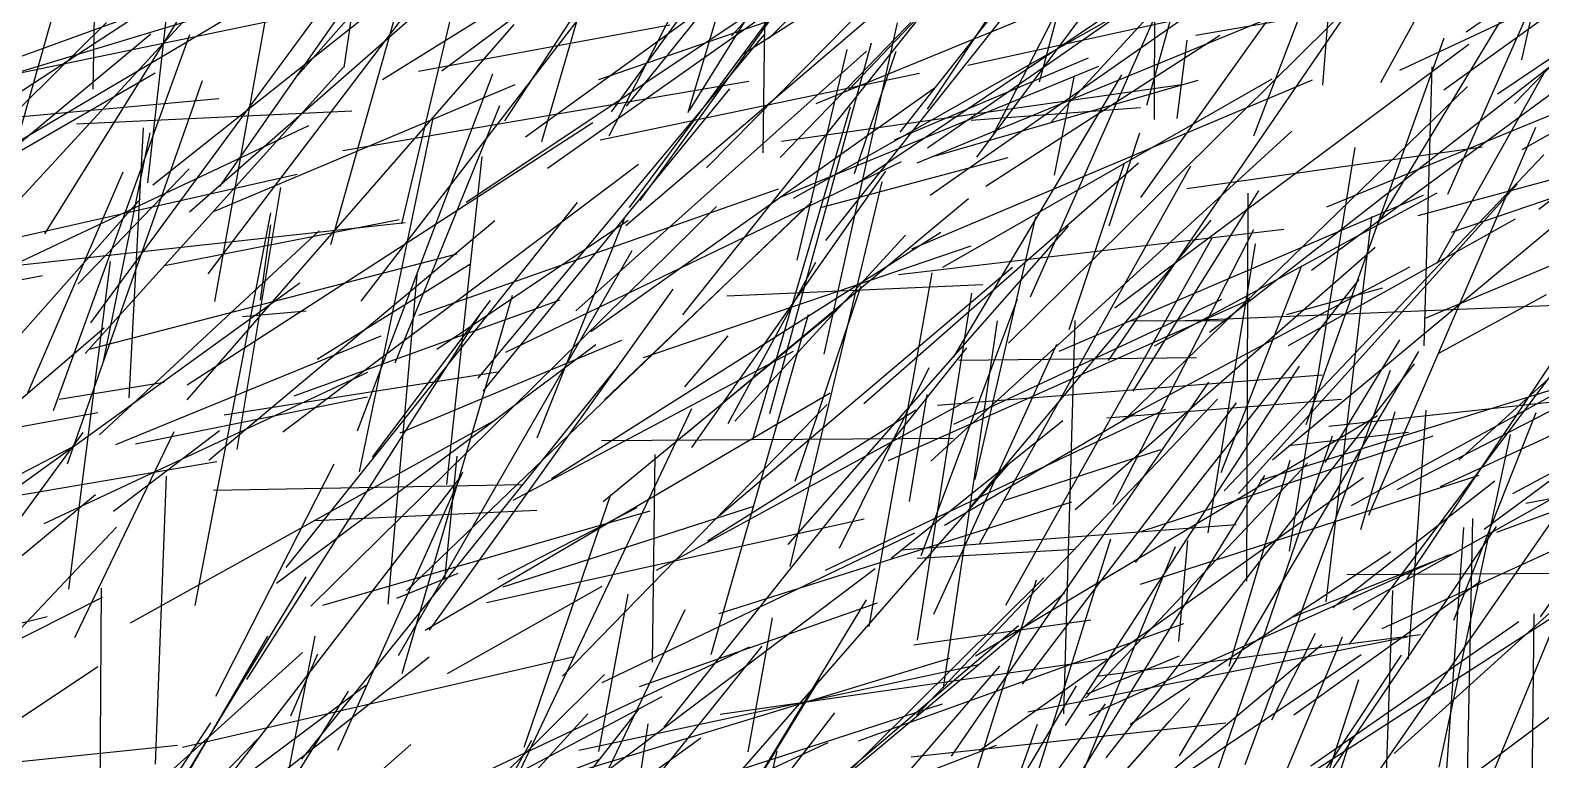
# Model space of a CAD drawing. Header units: metres. Extents: x 0 to 1019, y 0 to 619.
# Drawn here: x 517.8 to 592.2, y 285.3 to 321.2 of the extents above; entities that cross this region are included whole.
import ezdxf

# ---------------------------------------------------------------- set-up
doc = ezdxf.new("R2010")
doc.units = ezdxf.units.M

msp = doc.modelspace()

# ---------------------------------------------------------------- linework, layer by layer
at = {"color": 67}
for p, q in [((533.234, 319.372), (536.176, 339.105)), ((561.447, 314.671), (579.566, 322.13)), ((563.501, 304.962), (575.213, 305.088)), ((586.36, 276.297), (594.263, 295.406))]:
    msp.add_line(p, q, dxfattribs=at)
at = {"color": 131}
msp.add_line((567.473, 318.653), (572.765, 338.429), dxfattribs=at)
at = {"color": 190}
msp.add_line((590.864, 317.597), (610.009, 337.46), dxfattribs=at)
at = {"color": 86}
for p, q in [((530.853, 318.85), (546.369, 336.534)), ((534.074, 307.868), (547.362, 325.112)), ((560.045, 300.018), (577.865, 307.959))]:
    msp.add_line(p, q, dxfattribs=at)
at = {"color": 137}
for p, q in [((552.32, 320.922), (565.989, 336.099)), ((533.098, 280.345), (545.835, 285.316))]:
    msp.add_line(p, q, dxfattribs=at)
at = {"color": 166}
for p, q in [((560.616, 316.176), (576.155, 335.873)), ((560.179, 295.21), (568.627, 301.995)), ((509.587, 284.397), (525.03, 286.003))]:
    msp.add_line(p, q, dxfattribs=at)
at = {"color": 152}
for p, q in [((572.76, 317.514), (577.941, 336.159)), ((538.056, 319.204), (549.413, 327.666))]:
    msp.add_line(p, q, dxfattribs=at)
at = {"color": 198}
for p, q in [((573.147, 316.798), (573.168, 336.092)), ((536.916, 307.181), (554.624, 313.385)), ((510.803, 289.899), (520.995, 298.348))]:
    msp.add_line(p, q, dxfattribs=at)
at = {"color": 195}
for p, q in [((542.974, 315.718), (548.487, 334.713)), ((578.358, 299.054), (593.892, 303.874))]:
    msp.add_line(p, q, dxfattribs=at)
at = {"color": 176}
for p, q in [((550.175, 317.145), (555.527, 335.055)), ((565.174, 316.021), (568.679, 322.822)), ((522.648, 303.107), (523.364, 316.395)), ((570.762, 285.377), (585.946, 304.78))]:
    msp.add_line(p, q, dxfattribs=at)
at = {"color": 204}
msp.add_line((578.025, 315.995), (585.409, 335.204), dxfattribs=at)
at = {"color": 159}
for p, q in [((520.884, 318.302), (521.173, 334.667)), ((537.437, 291.658), (549.44, 308.448))]:
    msp.add_line(p, q, dxfattribs=at)
at = {"color": 255}
for p, q in [((550.239, 317.249), (561.073, 334.668)), ((516.574, 318.962), (532.088, 322.173))]:
    msp.add_line(p, q, dxfattribs=at)
at = {"color": 246}
for p, q in [((584.29, 318.619), (592.627, 333.892)), ((547.136, 317.467), (556.727, 329.335)), ((574.334, 291.111), (574.785, 296.08))]:
    msp.add_line(p, q, dxfattribs=at)
at = {"color": 3}
for p, q in [((551.081, 314.427), (569.554, 333.161)), ((586.115, 312.074), (602.037, 316.398))]:
    msp.add_line(p, q, dxfattribs=at)
at = {"color": 184}
for p, q in [((552.867, 320.018), (571.457, 331.921)), ((533.997, 299.455), (537.602, 316.781))]:
    msp.add_line(p, q, dxfattribs=at)
at = {"color": 148}
for p, q in [((516.177, 312.361), (521.655, 331.684)), ((550.366, 300.657), (559.918, 314.267)), ((545.942, 289.095), (561.346, 296.456))]:
    msp.add_line(p, q, dxfattribs=at)
at = {"color": 170}
for p, q in [((554.709, 314.931), (569.214, 329.962)), ((563.257, 305.115), (571.535, 319.002)), ((514.222, 296.602), (531.061, 308.761))]:
    msp.add_line(p, q, dxfattribs=at)
at = {"color": 178}
for p, q in [((584.171, 311.712), (595.029, 329.682)), ((572.457, 293.928), (589.126, 299.294))]:
    msp.add_line(p, q, dxfattribs=at)
at = {"color": 141}
for p, q in [((513.745, 309.063), (532.016, 328.911)), ((583.701, 297.33), (591.921, 316.431)), ((542.106, 285.9), (546.37, 298.351))]:
    msp.add_line(p, q, dxfattribs=at)
at = {"color": 186}
for p, q in [((535.135, 318.781), (551.271, 328.822)), ((532.192, 292.903), (548.314, 297.542))]:
    msp.add_line(p, q, dxfattribs=at)
at = {"color": 163}
msp.add_line((541.149, 316.734), (549.461, 329.416), dxfattribs=at)
at = {"color": 8}
for p, q in [((572.473, 312.959), (584.093, 329.258)), ((513.731, 308.209), (518.383, 309.134))]:
    msp.add_line(p, q, dxfattribs=at)
at = {"color": 201}
msp.add_line((587.391, 318.266), (602.655, 329.287), dxfattribs=at)
at = {"color": 83}
for p, q in [((532.593, 310.646), (537.49, 328.077)), ((551.742, 297.321), (566.142, 309.543))]:
    msp.add_line(p, q, dxfattribs=at)
at = {"color": 16}
for p, q in [((553.877, 315.158), (554.031, 328.046)), ((568.932, 306.475), (571.652, 314.614)), ((570.794, 302.117), (582.34, 303.046)), ((546.951, 275.372), (566.44, 291.89))]:
    msp.add_line(p, q, dxfattribs=at)
at = {"color": 133}
for p, q in [((564.387, 314.945), (574.337, 328.32)), ((558.444, 313.637), (578.264, 326.972)), ((538.329, 289.535), (545.946, 293.834))]:
    msp.add_line(p, q, dxfattribs=at)
at = {"color": 81}
for p, q in [((554.171, 320.816), (561.136, 327.8)), ((550.012, 303.643), (552.154, 306.159)), ((564.525, 285.749), (583.432, 299.178))]:
    msp.add_line(p, q, dxfattribs=at)
at = {"color": 13}
for p, q in [((558.068, 318.257), (567.31, 327.958)), ((562.723, 309.536), (578.927, 318.803)), ((576.573, 298.526), (592.304, 315.071))]:
    msp.add_line(p, q, dxfattribs=at)
at = {"color": 218}
msp.add_line((568.041, 316.651), (578.286, 327.823), dxfattribs=at)
at = {"color": 123}
for p, q in [((585.217, 319.23), (603.724, 327.9)), ((516.42, 314.753), (523.934, 319.104)), ((563.139, 285.465), (575.814, 303.876)), ((547.782, 288.891), (559.505, 293.014))]:
    msp.add_line(p, q, dxfattribs=at)
at = {"color": 59}
msp.add_line((591.223, 319.741), (593.051, 327.775), dxfattribs=at)
at = {"color": 36}
msp.add_line((527.116, 313.503), (536.609, 327.107), dxfattribs=at)
at = {"color": 73}
for p, q in [((546.287, 315.999), (551.846, 326.765)), ((517.187, 316.936), (527.078, 317.845)), ((560.646, 295.623), (577.156, 296.863))]:
    msp.add_line(p, q, dxfattribs=at)
at = {"color": 95}
for p, q in [((547.285, 312.475), (557.713, 326.538)), ((561.45, 295.214), (569.241, 295.656))]:
    msp.add_line(p, q, dxfattribs=at)
at = {"color": 203}
for p, q in [((547.808, 312.813), (558.13, 327.124)), ((581.726, 301.714), (595.841, 303.249)), ((540.368, 274.177), (553.82, 290.879))]:
    msp.add_line(p, q, dxfattribs=at)
at = {"color": 20}
for p, q in [((567.035, 308.073), (575.509, 327.167)), ((531.792, 297.064), (542.724, 297.579))]:
    msp.add_line(p, q, dxfattribs=at)
at = {"color": 132}
for p, q in [((543.26, 314.415), (560.132, 326.321)), ((527.968, 300.56), (530.131, 313.462)), ((518.78, 277.348), (534.311, 288.964)), ((550.231, 267.418), (554.565, 285.711))]:
    msp.add_line(p, q, dxfattribs=at)
at = {"color": 120}
for p, q in [((562.098, 313.087), (580.853, 326.203)), ((571.936, 287.044), (584.784, 295.545))]:
    msp.add_line(p, q, dxfattribs=at)
at = {"color": 130}
for p, q in [((590.022, 318.07), (601.884, 326.029)), ((532.934, 285.755), (539.09, 299.464))]:
    msp.add_line(p, q, dxfattribs=at)
at = {"color": 140}
for p, q in [((514.265, 316.195), (527.833, 325.074)), ((588.41, 277.949), (588.814, 297.166))]:
    msp.add_line(p, q, dxfattribs=at)
at = {"color": 233}
for p, q in [((518.51, 311.178), (527.507, 325.634)), ((564.099, 297.745), (575.932, 311.854)), ((520.756, 277.229), (537.429, 290.357))]:
    msp.add_line(p, q, dxfattribs=at)
at = {"color": 70}
for p, q in [((523.816, 313.586), (538.617, 325.334)), ((531.601, 292.851), (551.566, 312.525))]:
    msp.add_line(p, q, dxfattribs=at)
at = {"color": 42}
msp.add_line((526.876, 307.848), (530.009, 325.324), dxfattribs=at)
at = {"color": 4}
msp.add_line((549.921, 307.191), (564.456, 325.463), dxfattribs=at)
at = {"color": 129}
msp.add_line((556.489, 317.589), (574.833, 325.121), dxfattribs=at)
at = {"color": 208}
for p, q in [((561.964, 317.319), (567.483, 325.63)), ((581.551, 299.916), (585.217, 305.956)), ((579.734, 300.758), (585.646, 301.414)), ((549.494, 277.571), (556.641, 289.237))]:
    msp.add_line(p, q, dxfattribs=at)
at = {"color": 134}
for p, q in [((565.953, 305.79), (585.609, 325.241)), ((551.132, 296.062), (561.394, 302.516))]:
    msp.add_line(p, q, dxfattribs=at)
at = {"color": 90}
msp.add_line((525.621, 312.267), (539.363, 324.283), dxfattribs=at)
at = {"color": 212}
for p, q in [((561.96, 315.404), (574.987, 324.47)), ((519.688, 293.687), (521.737, 309.814)), ((540.165, 283.766), (548.894, 288.406))]:
    msp.add_line(p, q, dxfattribs=at)
at = {"color": 138}
for p, q in [((570.87, 304.948), (584.59, 324.93)), ((590.782, 298.393), (601.418, 304.105))]:
    msp.add_line(p, q, dxfattribs=at)
at = {"color": 230}
msp.add_line((520.776, 306.797), (533.569, 324.205), dxfattribs=at)
at = {"color": 177}
msp.add_line((526.542, 309.212), (537.648, 323.831), dxfattribs=at)
at = {"color": 98}
for p, q in [((563.957, 319.483), (582.837, 323.617)), ((519.623, 299.852), (526.27, 318.719)), ((545.776, 285.694), (547.233, 293.436))]:
    msp.add_line(p, q, dxfattribs=at)
at = {"color": 192}
for p, q in [((575.175, 320.949), (591.43, 323.774)), ((569.226, 297.613), (584.006, 310.526)), ((584.936, 285.598), (598.879, 298.189)), ((518.928, 270.532), (536.529, 286.04))]:
    msp.add_line(p, q, dxfattribs=at)
at = {"color": 153}
for p, q in [((580.869, 309.389), (600.573, 323.916)), ((574.255, 316.848), (574.756, 320.707))]:
    msp.add_line(p, q, dxfattribs=at)
at = {"color": 26}
for p, q in [((581.434, 318.495), (581.893, 324.225)), ((555.368, 312.936), (572.001, 322.346)), ((581.596, 293.065), (583.838, 312.037)), ((553.138, 285.678), (554.335, 292.269))]:
    msp.add_line(p, q, dxfattribs=at)
at = {"color": 158}
for p, q in [((587.581, 313.136), (592.512, 324.274)), ((543.445, 284.319), (563.062, 290.283))]:
    msp.add_line(p, q, dxfattribs=at)
at = {"color": 194}
for p, q in [((588.489, 321.126), (592.376, 323.822)), ((579.659, 307.214), (584.39, 308.523)), ((561.157, 285.432), (576.652, 287.098))]:
    msp.add_line(p, q, dxfattribs=at)
at = {"color": 202}
for p, q in [((592.057, 312.394), (607.318, 324.137)), ((556.754, 312.488), (565.939, 314.932)), ((577.681, 294.073), (577.756, 313.183))]:
    msp.add_line(p, q, dxfattribs=at)
at = {"color": 193}
for p, q in [((511.166, 317.317), (530.127, 323.05)), ((580.609, 301.797), (587.408, 320.828)), ((560.776, 274.439), (569.292, 288.924))]:
    msp.add_line(p, q, dxfattribs=at)
at = {"color": 139}
for p, q in [((511.357, 312.261), (529.71, 323.131)), ((536.001, 301.383), (546.921, 305.945)), ((579.994, 287.497), (589.2, 294.093))]:
    msp.add_line(p, q, dxfattribs=at)
at = {"color": 239}
for p, q in [((542.176, 315.959), (552.099, 323.14)), ((550.254, 272.181), (565.517, 289.898))]:
    msp.add_line(p, q, dxfattribs=at)
at = {"color": 244}
for p, q in [((556.958, 310.849), (566.946, 323.431)), ((569.923, 287.475), (587.622, 295.376))]:
    msp.add_line(p, q, dxfattribs=at)
at = {"color": 245}
for p, q in [((505.372, 315.596), (524.911, 322.67)), ((562.798, 296.838), (572.189, 302.342))]:
    msp.add_line(p, q, dxfattribs=at)
at = {"color": 2}
msp.add_line((523.569, 313.68), (524.586, 322.739), dxfattribs=at)
at = {"color": 88}
for p, q in [((539.252, 312.733), (553.949, 322.527)), ((574.379, 285.474), (586.148, 305.392)), ((561.75, 273.621), (573.879, 287.199))]:
    msp.add_line(p, q, dxfattribs=at)
at = {"color": 89}
msp.add_line((545.785, 318.779), (555.5, 322.115), dxfattribs=at)
at = {"color": 115}
for p, q in [((547.116, 311.594), (560.148, 322.711)), ((582.727, 290.955), (595.414, 307.898))]:
    msp.add_line(p, q, dxfattribs=at)
at = {"color": 107}
msp.add_line((502.076, 302.376), (521.538, 321.586), dxfattribs=at)
at = {"color": 251}
for p, q in [((525.508, 303.012), (541.611, 321.49)), ((557.628, 295.706), (562.037, 304.59)), ((521.171, 276.647), (521.295, 293.73))]:
    msp.add_line(p, q, dxfattribs=at)
at = {"color": 196}
for p, q in [((536.085, 311.668), (538.491, 321.817)), ((554.777, 315.743), (574.608, 318.539))]:
    msp.add_line(p, q, dxfattribs=at)
at = {"color": 124}
for p, q in [((536.905, 319.187), (549.273, 321.471)), ((544.813, 283.705), (559.388, 294.702))]:
    msp.add_line(p, q, dxfattribs=at)
at = {"color": 121}
for p, q in [((546.397, 317.187), (549.633, 321.63)), ((571.938, 306.892), (576.524, 306.909))]:
    msp.add_line(p, q, dxfattribs=at)
at = {"color": 96}
for p, q in [((556.878, 305.259), (560.481, 321.559)), ((534.594, 282.067), (553.199, 290.853))]:
    msp.add_line(p, q, dxfattribs=at)
at = {"color": 101}
for p, q in [((510.56, 310.08), (523.725, 321.028)), ((545.393, 306.37), (562.358, 318.396)), ((520.692, 305.493), (538.8, 310.19))]:
    msp.add_line(p, q, dxfattribs=at)
at = {"color": 142}
msp.add_line((518.933, 302.477), (525.648, 320.987), dxfattribs=at)
at = {"color": 103}
for p, q in [((539.84, 304.066), (553.918, 320.98)), ((531.907, 305.004), (539.421, 309.682)), ((541.599, 284.096), (550.362, 302.578)), ((566.895, 287.652), (585.576, 291.337))]:
    msp.add_line(p, q, dxfattribs=at)
at = {"color": 30}
msp.add_line((554.206, 302.328), (559.206, 320.587), dxfattribs=at)
at = {"color": 249}
for p, q in [((564.829, 313.52), (576.364, 320.963)), ((517.667, 303.347), (522.358, 314.233))]:
    msp.add_line(p, q, dxfattribs=at)
at = {"color": 240}
for p, q in [((544.641, 307.39), (558.965, 320.169)), ((579.79, 295.549), (583.012, 315.428)), ((552.477, 301.955), (560.884, 311.107)), ((535.924, 290.425), (547.429, 310.363)), ((551.315, 290.475), (556.109, 307.21))]:
    msp.add_line(p, q, dxfattribs=at)
at = {"color": 248}
msp.add_line((555.542, 309.875), (558.012, 320.245), dxfattribs=at)
at = {"color": 49}
msp.add_line((558.373, 314.144), (560.416, 320.176), dxfattribs=at)
at = {"color": 223}
for p, q in [((560.336, 315.808), (569.888, 319.839)), ((541.203, 305.358), (560.689, 314.738)), ((528.441, 289.24), (539.978, 307.266))]:
    msp.add_line(p, q, dxfattribs=at)
at = {"color": 227}
msp.add_line((571.189, 307.526), (588.614, 320.515), dxfattribs=at)
at = {"color": 135}
msp.add_line((575.843, 306.33), (593.198, 319.868), dxfattribs=at)
at = {"color": 53}
for p, q in [((520.492, 305.289), (533.208, 319.387)), ((517.04, 309.61), (536.246, 311.728)), ((509.58, 296.995), (526.978, 299.977))]:
    msp.add_line(p, q, dxfattribs=at)
at = {"color": 143}
for p, q in [((545.847, 315.799), (561.564, 319.088)), ((581.63, 312.505), (596.165, 318.476)), ((530.384, 294.749), (544.734, 312.727)), ((575.784, 296.457), (578.114, 310.684)), ((522.006, 300.808), (535.07, 306.159))]:
    msp.add_line(p, q, dxfattribs=at)
at = {"color": 151}
for p, q in [((554.68, 312.973), (570.393, 319.428)), ((512.773, 310.021), (530.925, 314.12)), ((577.606, 285.048), (584.764, 304.466))]:
    msp.add_line(p, q, dxfattribs=at)
at = {"color": 58}
for p, q in [((586.417, 305.66), (586.813, 319.401)), ((561.644, 295.345), (566.401, 307.958)), ((561.284, 274.688), (567.323, 294.137)), ((532.301, 267.996), (547.763, 287.795))]:
    msp.add_line(p, q, dxfattribs=at)
at = {"color": 1}
for p, q in [((591.25, 315.331), (599.096, 319.732)), ((581.916, 292.78), (589.901, 299.015)), ((591.633, 273.708), (591.835, 292.474)), ((562.825, 275.387), (581.382, 290.958)), ((549.667, 283.812), (562.694, 288.035))]:
    msp.add_line(p, q, dxfattribs=at)
at = {"color": 146}
for p, q in [((526.856, 312.292), (541.654, 318.53)), ((582.845, 297.8), (598.496, 306.405)), ((522.972, 300.845), (534.397, 303.151)), ((546.397, 275.067), (548.203, 287.054))]:
    msp.add_line(p, q, dxfattribs=at)
at = {"color": 238}
for p, q in [((533.168, 315.287), (553.158, 318.7)), ((536.105, 289.529), (541.528, 308.156)), ((527.243, 284.014), (538.955, 299.187)), ((551.749, 287.53), (570.785, 290.26))]:
    msp.add_line(p, q, dxfattribs=at)
at = {"color": 71}
for p, q in [((533.896, 301.472), (540.561, 319.049)), ((529.451, 270.27), (545.245, 287.548))]:
    msp.add_line(p, q, dxfattribs=at)
at = {"color": 226}
for p, q in [((561.19, 310.432), (580.915, 318.751)), ((529.122, 307.909), (529.635, 311.625))]:
    msp.add_line(p, q, dxfattribs=at)
at = {"color": 39}
for p, q in [((562.35, 315.01), (575.283, 318.745)), ((548.623, 294.615), (564.226, 303.133)), ((505.919, 279.68), (522.034, 296.739)), ((522.952, 280.426), (531.377, 294.289))]:
    msp.add_line(p, q, dxfattribs=at)
at = {"color": 199}
msp.add_line((568.221, 314.07), (569.183, 318.894), dxfattribs=at)
at = {"color": 214}
msp.add_line((571.813, 302.16), (588.553, 318.428), dxfattribs=at)
at = {"color": 54}
msp.add_line((587.052, 309.739), (592.315, 319.07), dxfattribs=at)
at = {"color": 61}
for p, q in [((540.08, 303.436), (552.234, 318.309)), ((508.304, 296.083), (523.219, 312.906)), ((569.738, 288.317), (580.676, 299.887))]:
    msp.add_line(p, q, dxfattribs=at)
at = {"color": 150}
for p, q in [((587.771, 311.259), (606.783, 317.726)), ((537.237, 291.672), (557.166, 303.345))]:
    msp.add_line(p, q, dxfattribs=at)
at = {"color": 172}
for p, q in [((520.063, 316.598), (533.622, 317.24)), ((571.105, 297.866), (578.031, 311.39)), ((525.274, 285.909), (544.589, 290.377))]:
    msp.add_line(p, q, dxfattribs=at)
at = {"color": 77}
msp.add_line((535.759, 304.821), (540.909, 317.489), dxfattribs=at)
at = {"color": 156}
msp.add_line((553.359, 301.075), (558.166, 317.435), dxfattribs=at)
at = {"color": 110}
for p, q in [((564.11, 316.78), (572.445, 317.401)), ((543.994, 289.395), (557.015, 302.783))]:
    msp.add_line(p, q, dxfattribs=at)
at = {"color": 46}
msp.add_line((515.715, 309.061), (531.508, 316.512), dxfattribs=at)
at = {"color": 92}
for p, q in [((521.369, 304.816), (523.683, 316.148)), ((588.127, 300.039), (602.823, 313.365)), ((558.983, 271.737), (570.722, 288.045))]:
    msp.add_line(p, q, dxfattribs=at)
at = {"color": 31}
for p, q in [((525.518, 303.741), (545.487, 316.655)), ((568.674, 287.552), (569.233, 306.904))]:
    msp.add_line(p, q, dxfattribs=at)
at = {"color": 47}
msp.add_line((562.128, 299.993), (579.908, 316.233), dxfattribs=at)
at = {"color": 82}
for p, q in [((570.914, 311.57), (572.417, 316.146)), ((525.908, 292.885), (529.629, 312.21))]:
    msp.add_line(p, q, dxfattribs=at)
at = {"color": 17}
for p, q in [((574.728, 313.411), (589.283, 315.456)), ((548.429, 290.091), (548.553, 300.315))]:
    msp.add_line(p, q, dxfattribs=at)
at = {"color": 219}
for p, q in [((538.301, 298.839), (540.028, 314.986)), ((519.8, 276.937), (529.094, 286.419))]:
    msp.add_line(p, q, dxfattribs=at)
at = {"color": 56}
msp.add_line((558.828, 302.82), (572.351, 314.679), dxfattribs=at)
at = {"color": 12}
for p, q in [((520.147, 308.722), (525.616, 314.371)), ((572.515, 296.538), (586.865, 301.231)), ((575.178, 281.64), (581.912, 301.225))]:
    msp.add_line(p, q, dxfattribs=at)
at = {"color": 145}
for p, q in [((530.225, 301.43), (547.726, 314.607)), ((587.158, 284.929), (590.663, 301.305))]:
    msp.add_line(p, q, dxfattribs=at)
at = {"color": 254}
for p, q in [((564.518, 295.913), (574.932, 314.529)), ((552.635, 281.423), (557.403, 287.599))]:
    msp.add_line(p, q, dxfattribs=at)
at = {"color": 231}
msp.add_line((586.431, 307.013), (603.729, 314.261), dxfattribs=at)
at = {"color": 206}
for p, q in [((555.203, 294.808), (559.738, 313.731)), ((549.902, 281.453), (565.948, 299.817))]:
    msp.add_line(p, q, dxfattribs=at)
at = {"color": 104}
for p, q in [((572.096, 303.425), (578.272, 313.291)), ((561.465, 291.175), (564.153, 308.253)), ((574.605, 280.638), (592.729, 292.298)), ((578.627, 273.289), (582.807, 286.34))]:
    msp.add_line(p, q, dxfattribs=at)
at = {"color": 188}
msp.add_line((573.142, 305.661), (587.054, 313.19), dxfattribs=at)
at = {"color": 37}
for p, q in [((577.275, 298.401), (591.006, 313.642)), ((552.076, 308.121), (564.694, 308.68)), ((555.44, 298.994), (558.703, 308.614))]:
    msp.add_line(p, q, dxfattribs=at)
at = {"color": 247}
msp.add_line((578.942, 300.05), (595.517, 313.833), dxfattribs=at)
at = {"color": 91}
for p, q in [((536.303, 293.607), (555.985, 312.5)), ((530.621, 287.441), (531.942, 290.508))]:
    msp.add_line(p, q, dxfattribs=at)
at = {"color": 237}
for p, q in [((546.061, 303), (556.291, 312.762)), ((531.153, 285.308), (546.598, 304.503))]:
    msp.add_line(p, q, dxfattribs=at)
at = {"color": 211}
msp.add_line((550.02, 301.304), (563.976, 312.924), dxfattribs=at)
at = {"color": 127}
for p, q in [((568.439, 305.394), (586.385, 313.078)), ((561.429, 287.488), (576.243, 303.04))]:
    msp.add_line(p, q, dxfattribs=at)
at = {"color": 108}
msp.add_line((524.4, 309.62), (535.955, 311.884), dxfattribs=at)
at = {"color": 157}
for p, q in [((526.574, 300.043), (540.658, 311.835)), ((568.764, 286.973), (580.283, 304.662)), ((579.925, 292.299), (587.761, 295.41))]:
    msp.add_line(p, q, dxfattribs=at)
at = {"color": 116}
for p, q in [((537.798, 305.502), (547.225, 311.851)), ((528.229, 307.111), (531.363, 307.386))]:
    msp.add_line(p, q, dxfattribs=at)
at = {"color": 79}
msp.add_line((542.739, 301.141), (547.049, 311.93), dxfattribs=at)
at = {"color": 253}
msp.add_line((564.313, 299.09), (567.289, 312.012), dxfattribs=at)
at = {"color": 189}
msp.add_line((579.731, 305.684), (590.921, 311.909), dxfattribs=at)
at = {"color": 106}
msp.add_line((585.573, 294.194), (597.288, 311.689), dxfattribs=at)
at = {"color": 41}
msp.add_line((521.193, 301.288), (532.011, 311.32), dxfattribs=at)
at = {"color": 63}
msp.add_line((543.446, 299.127), (562.622, 311.262), dxfattribs=at)
at = {"color": 78}
for p, q in [((555.108, 295.888), (568.913, 311.56)), ((575.915, 276.314), (585.304, 290.43))]:
    msp.add_line(p, q, dxfattribs=at)
at = {"color": 100}
for p, q in [((560.541, 309.178), (579.501, 311.408)), ((540.249, 293.021), (558.852, 297.151))]:
    msp.add_line(p, q, dxfattribs=at)
at = {"color": 118}
msp.add_line((565.828, 292.892), (575.981, 310.982), dxfattribs=at)
at = {"color": 161}
for p, q in [((547.975, 305.081), (564.107, 310.588)), ((543.49, 279.053), (550.029, 292.691))]:
    msp.add_line(p, q, dxfattribs=at)
at = {"color": 209}
for p, q in [((552.154, 301.835), (556.459, 309.778)), ((530.785, 303.208), (543.871, 307.93)), ((549.002, 286.898), (563.904, 305.563)), ((584.234, 275.426), (584.872, 293.616))]:
    msp.add_line(p, q, dxfattribs=at)
at = {"color": 205}
msp.add_line((571.586, 302.042), (585.719, 309.551), dxfattribs=at)
at = {"color": 74}
for p, q in [((576.421, 299.432), (580.4, 309.611)), ((574.25, 306.893), (592.903, 307.662))]:
    msp.add_line(p, q, dxfattribs=at)
at = {"color": 181}
msp.add_line((535.407, 292.949), (536.838, 309.152), dxfattribs=at)
at = {"color": 220}
for p, q in [((559.089, 291.84), (562.186, 309.253)), ((561.294, 290.944), (570.012, 292.174))]:
    msp.add_line(p, q, dxfattribs=at)
at = {"color": 147}
msp.add_line((572.212, 295.005), (583.21, 308.932), dxfattribs=at)
at = {"color": 84}
msp.add_line((563.26, 301.81), (576.458, 307.967), dxfattribs=at)
at = {"color": 173}
msp.add_line((587.144, 305.306), (592.435, 308.184), dxfattribs=at)
at = {"color": 250}
for p, q in [((534.634, 300.182), (540.439, 307.899)), ((510.66, 282.92), (521.113, 289.879))]:
    msp.add_line(p, q, dxfattribs=at)
at = {"color": 154}
msp.add_line((545.998, 297.999), (557.517, 307.489), dxfattribs=at)
at = {"color": 113}
msp.add_line((504.489, 292.067), (521.425, 306.554), dxfattribs=at)
at = {"color": 187}
msp.add_line((562.758, 288.831), (565.406, 306.895), dxfattribs=at)
at = {"color": 191}
msp.add_line((529.907, 293.986), (545.633, 305.735), dxfattribs=at)
at = {"color": 164}
msp.add_line((562.275, 292.447), (568.323, 305.74), dxfattribs=at)
at = {"color": 65}
msp.add_line((541.567, 298.067), (555.361, 305.401), dxfattribs=at)
at = {"color": 29}
for p, q in [((585.08, 298.592), (597.654, 305.051)), ((564.327, 290.399), (584.112, 302.237)), ((544.794, 285.754), (564.498, 289.974))]:
    msp.add_line(p, q, dxfattribs=at)
at = {"color": 57}
msp.add_line((589.365, 296.632), (601.561, 305.658), dxfattribs=at)
at = {"color": 35}
msp.add_line((518.466, 296.924), (534.405, 304.367), dxfattribs=at)
at = {"color": 11}
msp.add_line((527.334, 302.266), (540.798, 304.384), dxfattribs=at)
at = {"color": 15}
msp.add_line((562.457, 302.737), (581.388, 304.233), dxfattribs=at)
at = {"color": 182}
msp.add_line((519.202, 303.032), (524.381, 303.87), dxfattribs=at)
at = {"color": 22}
msp.add_line((561.084, 297.996), (561.948, 303.272), dxfattribs=at)
at = {"color": 32}
msp.add_line((566.637, 289.011), (577.171, 302.856), dxfattribs=at)
at = {"color": 97}
msp.add_line((589.989, 296.492), (608.373, 303.275), dxfattribs=at)
at = {"color": 38}
for p, q in [((502.199, 298.962), (521.114, 302.381)), ((527.901, 271.437), (531.811, 291.377))]:
    msp.add_line(p, q, dxfattribs=at)
at = {"color": 169}
msp.add_line((556.947, 294.619), (573.676, 302.549), dxfattribs=at)
at = {"color": 126}
for p, q in [((583.298, 296.621), (584.986, 302.438)), ((569.825, 288.528), (574.375, 290.397))]:
    msp.add_line(p, q, dxfattribs=at)
at = {"color": 109}
msp.add_line((585.642, 290.242), (586.51, 302.489), dxfattribs=at)
at = {"color": 69}
for p, q in [((587.229, 298.745), (595.591, 302.612)), ((558.565, 286.224), (574.587, 291.989))]:
    msp.add_line(p, q, dxfattribs=at)
at = {"color": 23}
msp.add_line((587.873, 292.155), (591.937, 302.382), dxfattribs=at)
at = {"color": 64}
msp.add_line((511.245, 288.942), (520.398, 301.399), dxfattribs=at)
at = {"color": 179}
msp.add_line((519.987, 291.299), (524.873, 301.446), dxfattribs=at)
at = {"color": 25}
for p, q in [((521.887, 297.525), (527.111, 301.492)), ((582.027, 281.626), (593.456, 298.113))]:
    msp.add_line(p, q, dxfattribs=at)
at = {"color": 241}
for p, q in [((522.727, 292.031), (540.582, 301.957)), ((584.349, 291.749), (603.433, 300.486))]:
    msp.add_line(p, q, dxfattribs=at)
at = {"color": 93}
for p, q in [((591.422, 297.917), (609.886, 301.38)), ((535.837, 293.243), (538.858, 294.467))]:
    msp.add_line(p, q, dxfattribs=at)
at = {"color": 144}
msp.add_line((592.144, 292.326), (598.945, 301.948), dxfattribs=at)
at = {"color": 125}
msp.add_line((512.204, 296.716), (519.963, 300.742), dxfattribs=at)
at = {"color": 5}
for p, q in [((545.912, 300.998), (563.221, 301.125)), ((541.071, 293.794), (553.413, 297.772))]:
    msp.add_line(p, q, dxfattribs=at)
at = {"color": 221}
msp.add_line((565.767, 298.059), (573.447, 300.563), dxfattribs=at)
at = {"color": 33}
for p, q in [((582.926, 292.686), (597.558, 300.843)), ((526.812, 298.556), (542.046, 298.834))]:
    msp.add_line(p, q, dxfattribs=at)
at = {"color": 236}
for p, q in [((526.918, 288.42), (532.756, 299.861)), ((502.564, 288.313), (518.626, 292.346))]:
    msp.add_line(p, q, dxfattribs=at)
at = {"color": 183}
msp.add_line((538.197, 294.18), (538.812, 300.224), dxfattribs=at)
at = {"color": 76}
msp.add_line((576.813, 289.897), (579.819, 300.032), dxfattribs=at)
at = {"color": 50}
msp.add_line((523.944, 285.076), (524.498, 299.25), dxfattribs=at)
at = {"color": 171}
msp.add_line((567.234, 280.971), (578.569, 299.285), dxfattribs=at)
at = {"color": 19}
msp.add_line((540.83, 294.184), (547.675, 297.711), dxfattribs=at)
at = {"color": 167}
for p, q in [((551.702, 292.488), (569.062, 297.99)), ((520.19, 275.454), (529.476, 291.364))]:
    msp.add_line(p, q, dxfattribs=at)
at = {"color": 210}
msp.add_line((579.952, 281.956), (589.972, 296.766), dxfattribs=at)
at = {"color": 213}
msp.add_line((585.626, 282.17), (605.242, 296.879), dxfattribs=at)
at = {"color": 52}
msp.add_line((565.082, 277.241), (570.984, 296.157), dxfattribs=at)
at = {"color": 43}
for p, q in [((587.308, 281.544), (588.373, 296.722)), ((569.061, 281.752), (574.88, 288.326))]:
    msp.add_line(p, q, dxfattribs=at)
at = {"color": 48}
msp.add_line((566.416, 276.902), (574.182, 295.783), dxfattribs=at)
at = {"color": 114}
for p, q in [((552.458, 279.144), (567.69, 294.247)), ((532.492, 273.119), (550.809, 286.373))]:
    msp.add_line(p, q, dxfattribs=at)
at = {"color": 14}
msp.add_line((582.602, 294.405), (598.546, 294.508), dxfattribs=at)
at = {"color": 200}
msp.add_line((513.257, 289.227), (521.335, 293.29), dxfattribs=at)
at = {"color": 180}
msp.add_line((552.47, 282.48), (558.963, 293.162), dxfattribs=at)
at = {"color": 87}
for p, q in [((555.939, 282.84), (568.708, 293.509)), ((551.782, 280.759), (565.367, 286.005))]:
    msp.add_line(p, q, dxfattribs=at)
at = {"color": 111}
msp.add_line((580.835, 284.986), (591.084, 292.099), dxfattribs=at)
at = {"color": 55}
for p, q in [((570.282, 289.4), (586.231, 291.451)), ((532.225, 267.684), (542.474, 286.255))]:
    msp.add_line(p, q, dxfattribs=at)
at = {"color": 102}
msp.add_line((577.786, 280.367), (582.396, 291.342), dxfattribs=at)
at = {"color": 155}
msp.add_line((578.923, 287.256), (581.06, 291.517), dxfattribs=at)
at = {"color": 207}
msp.add_line((516.411, 277.249), (531.194, 290.574), dxfattribs=at)
at = {"color": 225}
msp.add_line((571.551, 282.531), (583.322, 290.463), dxfattribs=at)
at = {"color": 44}
msp.add_line((528.642, 272.206), (546.064, 289.487), dxfattribs=at)
at = {"color": 6}
msp.add_line((529.172, 281.777), (533.456, 288.669), dxfattribs=at)
at = {"color": 40}
msp.add_line((579.363, 277.559), (583.208, 289.239), dxfattribs=at)
at = {"color": 136}
msp.add_line((518.528, 274.729), (526.669, 287.105), dxfattribs=at)
at = {"color": 222}
msp.add_line((563.865, 277.284), (567.378, 287.036), dxfattribs=at)
at = {"color": 51}
msp.add_line((540.876, 278.642), (557.07, 286.143), dxfattribs=at)

doc.saveas('drawing.dxf')
